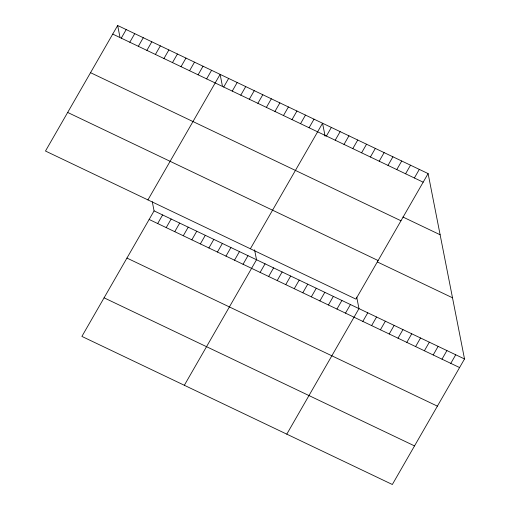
<?xml version="1.0" encoding="UTF-8"?>
<svg xmlns="http://www.w3.org/2000/svg" width="510" height="510" viewBox="0 0 510 510"><rect width="100%" height="100%" fill="white"/><g stroke="black" fill="none" stroke-linecap="round" stroke-linejoin="round"><path stroke-width="0.76" d="M117.663 25.5L45.479 151.036L355.923 299.121L428.107 173.591L117.663 25.5L119.92 36.969M121.265 38.161L126.2 29.574M129.801 42.234L134.742 33.647M138.337 46.308L143.278 37.714M146.874 50.382L151.814 41.788M155.41 54.449L160.35 45.862M163.952 58.522L168.887 49.935M172.488 62.596L177.423 54.009M181.024 66.67L185.965 58.083M189.561 70.743L194.501 62.15M198.097 74.811L203.037 66.223M206.633 78.884L211.573 70.297M147.925 199.901L220.11 74.371L222.366 85.839M223.712 87.031L228.646 78.444M152.273 201.699L154.077 210.879L81.893 336.409L392.337 484.5L464.521 358.964L428.107 173.591M232.248 91.105L237.188 82.512M157.673 223.539L162.613 214.946M240.784 95.179L245.724 86.585M166.209 227.613L171.15 219.019M249.32 99.246L254.26 90.659M174.751 231.68L179.686 223.093M257.856 103.32L262.797 94.732M183.288 235.754L188.222 227.167M266.398 107.393L271.333 98.806M191.824 239.827L196.764 231.24M274.935 111.467L279.875 102.88M200.36 243.901L205.3 235.314M283.471 115.54L288.411 106.947M208.896 247.975L213.837 239.381M292.007 119.608L296.947 111.021M217.432 252.042L222.373 243.455M300.543 123.681L305.484 115.094M225.975 256.116L230.909 247.528M309.079 127.755L314.02 119.168M234.511 260.189L239.451 251.602M250.372 248.772L322.556 123.241L325.112 136.24M243.047 264.263L247.987 255.676M326.413 136.023L331.353 127.436M184.34 385.279L256.524 259.743L254.573 249.804M335.21 140.218L340.151 131.631M260.119 272.41L265.06 263.817M344.008 144.413L348.948 135.826M268.655 276.477L273.596 267.89M352.805 148.614L357.739 140.02M277.198 280.551L282.132 271.964M285.734 284.625L290.674 276.037M361.596 152.809L366.537 144.215M294.27 288.698L299.211 280.111M370.394 157.004L375.334 148.416M302.806 292.772L307.747 284.178M379.191 161.198L384.132 152.611M311.342 296.839L316.283 288.252M387.989 165.393L392.923 156.806M319.885 300.913L324.819 292.326M396.78 169.588L401.721 161.001M328.421 304.986L333.355 296.399M405.577 173.789L410.518 165.195M336.957 309.06L341.898 300.473M414.375 177.984L419.316 169.397M345.493 313.134L350.434 304.54M286.786 434.15L358.97 308.614L356.719 297.145M362.827 321.402L367.767 312.808M371.624 325.597L376.558 317.01M380.415 329.791L385.356 321.204M389.213 333.986L394.153 325.399M398.01 338.181L402.951 329.594M406.808 342.382L411.742 333.789M415.599 346.577L420.54 337.983M424.397 350.772L429.337 342.184M433.194 354.966L438.135 346.379M441.991 359.161L446.926 350.574M450.789 363.356L455.723 354.769M112.729 34.087L423.172 182.178M402.913 217.011L440.124 234.766M90.538 72.681L400.981 220.773M67.671 112.442L378.114 260.534M377.4 261.968L452.504 297.789M154.077 210.879L464.521 358.964M149.137 219.466L459.58 367.557M126.945 258.06L437.389 406.145M104.085 297.821L414.528 445.906"/></g></svg>
